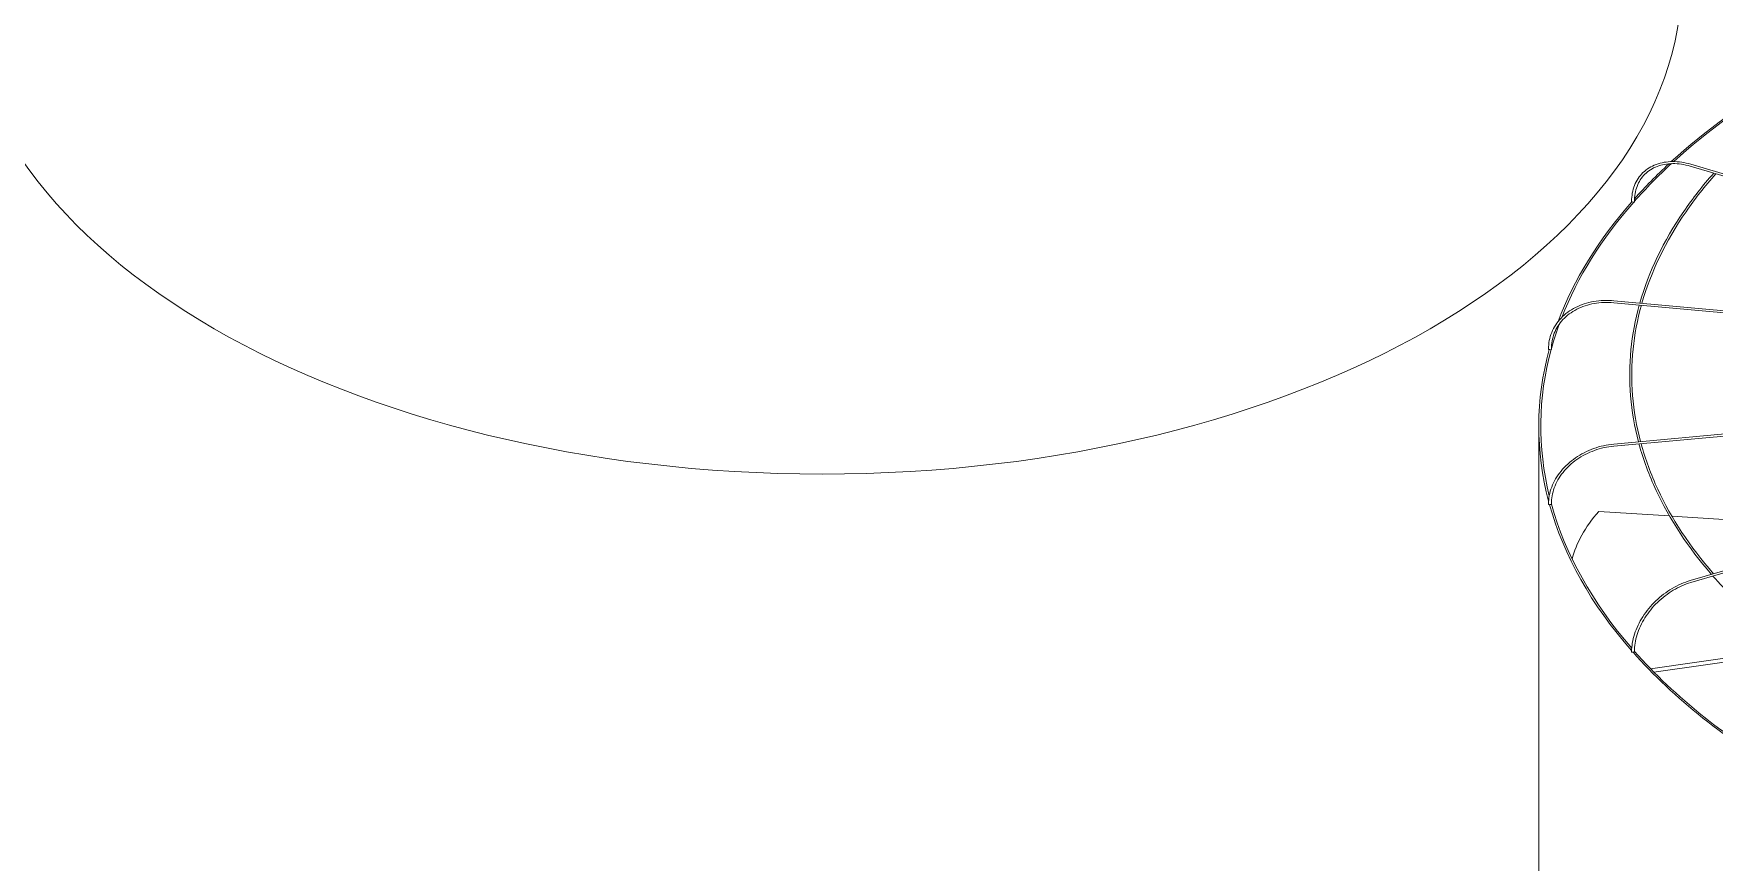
# Model space of a CAD drawing. Header units: millimetres. Extents: x -312439 to 477422, y -331570 to 212570.
# Drawn here: x -171475 to -169425, y -86880 to -85869 of the extents above; entities that cross this region are included whole.
import ezdxf

# ---------------------------------------------------------------- set-up
doc = ezdxf.new("R2010")
doc.units = ezdxf.units.MM

msp = doc.modelspace()

# ---------------------------------------------------------------- linework, layer by layer
at = {"color": 3, "linetype": 'Continuous', "lineweight": 0, "extrusion": (-1.11022e-16, 0.816497, 0.57735)}
for p, q in [((-169454.672, -86030.796), (-168687.047, -86256.612)), ((-168685.411, -86254.54), (-169453.981, -86028.446)), ((-169548.099, -86197.267), (-168695.245, -86275.254)), ((-169547.876, -86194.827), (-168694.788, -86272.836)), ((-169548.099, -86369.818), (-168694.441, -86291.756)), ((-169547.876, -86372.257), (-168693.718, -86294.15)), ((-169454.672, -86536.288), (-168684.491, -86309.721)), ((-168682.653, -86311.733), (-169453.981, -86538.638)), ((-169639.497, -86911.013), (-169639.497, -86348.125)), ((-169480.152, -86457.445), (-169566.314, -86451.95)), ((-169238.955, -86472.83), (-169477.21, -86457.633)), ((-169503.087, -86643.864), (-169329.713, -86619.216)), ((-169324.36, -86623.136), (-169499.056, -86647.972))]:
    msp.add_line(p, q, dxfattribs=at)
at = {"color": 3, "linetype": 'Continuous', "lineweight": 0}
for centre, major_axis, ratio, start_param, end_param in [((-170513.583, -85800.853), (-1048.768, 0), 0.57735027, 0, 3.14159265), ((-168590.729, -86348.125), (-1048.768, 0), 0.57735027, 5.49938311, 5.72060344), ((-168590.729, -86348.125), (-1046.319, 0), 0.57735027, 5.49937067, 5.71908805), ((-168590.729, -86348.125), (-1046.319, 0), 0.57735027, 5.72402786, 5.81143896), ((-168590.729, -86348.125), (-1048.768, 0), 0.57735027, 5.72583618, 5.80677108), ((-168590.729, -86348.125), (-1048.768, 0), 0.57735027, 5.81359811, 6.07011802), ((-168590.729, -86348.125), (-1046.319, 0), 0.57735027, 5.81336511, 6.06128621), ((-169525.076, -86073.641), (1.225, 0), 0.57735027, 3.14159265, 4.76471425), ((-169523.984, -86073.962), (1.225, 0.021), 0.57151893, 4.23145457, 5.8022509), ((-169523.984, -86073.962), (1.225, 0.021), 0.57151893, 5.8022509, 6.28318531), ((-168590.729, -86348.125), (-1046.319, 0), 0.57735027, 6.07532621, 6.12502314), ((-168590.729, -86348.125), (-1048.768, 0), 0.57735027, 6.12772105, 6.43448057), ((-168590.729, -86348.125), (-1046.319, 0), 0.57735027, 6.1272654, 6.42392093), ((-169626.413, -86253.708), (1.225, 0), 0.57735027, 3.14159265, 5.07887352), ((-169625.204, -86253.819), (1.225, 0.023), 0.57529521, 4.54449158, 6.11528791), ((-169625.204, -86253.819), (1.225, 0.023), 0.57529521, 6.11528791, 6.28318531), ((-169626.413, -86443.042), (1.225, 0), 0.57735027, 3.14159265, 5.39303278), ((-168590.729, -86348.125), (-1048.768, 0), 0.57735027, 0.1585854, 0.46892864), ((-169625.204, -86442.931), (1.225, 0.023), 0.57926583, 4.8585762, 6.28318531), ((-168590.729, -86348.125), (-1046.319, 0), 0.57735027, 0.15790655, 0.46457773), ((-168590.824, -86514.169), (-1010.701, -20.593), 0.30331876, 6.01219977, 6.20271663), ((-169525.076, -86623.109), (1.225, 0), 0.57735027, 3.14159265, 5.70719205), ((-168590.729, -86348.125), (-1048.768, 0), 0.57735027, 0.4725868, 0.78374969), ((-169523.984, -86622.788), (1.225, 0.021), 0.58304212, 5.17373692, 6.28318531), ((-168590.729, -86348.125), (-1046.319, 0), 0.57735027, 0.47175253, 0.78145685)]:
    msp.add_ellipse(centre, major_axis=major_axis, ratio=ratio, start_param=start_param, end_param=end_param, dxfattribs=at)
for points, knots in [([(-169526.3, -86073.641), (-169526.3, -86066.712), (-169525.103, -86060.113), (-169520.401, -86048.236), (-169516.896, -86042.962), (-169507.934, -86034.294), (-169502.48, -86030.904), (-169490.197, -86026.339), (-169483.37, -86025.164), (-169469.017, -86025.112), (-169461.494, -86026.236), (-169453.981, -86028.446)], [4.71238898, 4.71238898, 4.71238898, 4.71238898, 5.02654825, 5.02654825, 5.34070751, 5.34070751, 5.65486678, 5.65486678, 5.96902604, 5.96902604, 6.28318531, 6.28318531, 6.28318531, 6.28318531]), ([(-169454.672, -86030.796), (-169461.935, -86028.659), (-169469.184, -86027.592), (-169482.921, -86027.685), (-169489.406, -86028.844), (-169500.974, -86033.244), (-169506.056, -86036.482), (-169514.353, -86044.714), (-169517.57, -86049.709), (-169521.83, -86061), (-169522.872, -86067.297), (-169522.76, -86073.941)], [0, 0, 0, 0, 0.31726804, 0.31726804, 0.63453608, 0.63453608, 0.95180412, 0.95180412, 1.26907216, 1.26907216, 1.5863402, 1.5863402, 1.5863402, 1.5863402]), ([(-169426.113, -86039.197), (-169439.6, -86054.47), (-169451.834, -86070.114), (-169487.39, -86122.023), (-169505.342, -86159.529), (-169516.191, -86197.725)], [5.026267439, 5.026267439, 5.026267439, 5.026267439, 5.121193451, 5.121193451, 5.33524268, 5.33524268, 5.33524268, 5.33524268]), ([(-169423.518, -86039.961), (-169436.903, -86055.051), (-169449.053, -86070.503), (-169484.739, -86122.239), (-169502.805, -86159.762), (-169513.709, -86197.952)], [5.024480731, 5.024480731, 5.024480731, 5.024480731, 5.118801023, 5.118801023, 5.334410373, 5.334410373, 5.334410373, 5.334410373]), ([(-169627.638, -86253.708), (-169627.638, -86246.764), (-169626.307, -86239.934), (-169621.111, -86227.191), (-169617.249, -86221.281), (-169607.392, -86210.967), (-169601.4, -86206.564), (-169587.882, -86199.681), (-169580.359, -86197.201), (-169564.513, -86194.394), (-169556.193, -86194.067), (-169547.876, -86194.827)], [4.71238898, 4.71238898, 4.71238898, 4.71238898, 5.02654825, 5.02654825, 5.34070751, 5.34070751, 5.65486678, 5.65486678, 5.96902604, 5.96902604, 6.28318531, 6.28318531, 6.28318531, 6.28318531]), ([(-169548.099, -86197.267), (-169556.16, -86196.529), (-169564.216, -86196.859), (-169579.509, -86199.612), (-169586.743, -86202.034), (-169599.666, -86208.716), (-169605.353, -86212.974), (-169614.628, -86222.888), (-169618.214, -86228.543), (-169622.952, -86240.694), (-169624.103, -86247.189), (-169623.979, -86253.796)], [0, 0, 0, 0, 0.31726804, 0.31726804, 0.63453608, 0.63453608, 0.95180412, 0.95180412, 1.26907216, 1.26907216, 1.5863402, 1.5863402, 1.5863402, 1.5863402]), ([(-169516.863, -86200.123), (-169521.86, -86218.225), (-169525.268, -86236.476), (-169530.752, -86292.256), (-169527.675, -86329.956), (-169517.909, -86367.057)], [5.339721085, 5.339721085, 5.339721085, 5.339721085, 5.441089183, 5.441089183, 5.648615479, 5.648615479, 5.648615479, 5.648615479]), ([(-169514.384, -86200.35), (-169519.301, -86218.071), (-169522.683, -86235.931), (-169528.362, -86291.549), (-169525.316, -86329.484), (-169515.435, -86366.831)], [5.338921526, 5.338921526, 5.338921526, 5.338921526, 5.438899176, 5.438899176, 5.64936187, 5.64936187, 5.64936187, 5.64936187]), ([(-169627.638, -86443.042), (-169627.638, -86436.097), (-169626.307, -86429.041), (-169621.133, -86415.402), (-169617.29, -86408.82), (-169607.481, -86396.763), (-169601.516, -86391.288), (-169588.048, -86381.967), (-169580.546, -86378.122), (-169564.729, -86372.427), (-169556.416, -86370.578), (-169548.099, -86369.818)], [4.71238898, 4.71238898, 4.71238898, 4.71238898, 5.02654825, 5.02654825, 5.34070751, 5.34070751, 5.65486678, 5.65486678, 5.96902604, 5.96902604, 6.28318531, 6.28318531, 6.28318531, 6.28318531]), ([(-169517.267, -86369.458), (-169512.074, -86388.608), (-169505.102, -86407.594), (-169479.944, -86461.652), (-169457.283, -86496.016), (-169428.882, -86528.701)], [5.653093793, 5.653093793, 5.653093793, 5.653093793, 5.7602846, 5.7602846, 5.96276906, 5.96276906, 5.96276906, 5.96276906]), ([(-169514.79, -86369.232), (-169509.675, -86387.999), (-169502.837, -86406.614), (-169477.816, -86460.499), (-169454.989, -86495.064), (-169426.296, -86527.941)], [5.653873117, 5.653873117, 5.653873117, 5.653873117, 5.75970856, 5.75970856, 5.964525032, 5.964525032, 5.964525032, 5.964525032]), ([(-169547.876, -86372.257), (-169555.937, -86372.994), (-169564.001, -86374.798), (-169579.323, -86380.358), (-169586.578, -86384.114), (-169599.551, -86393.194), (-169605.267, -86398.517), (-169614.589, -86410.188), (-169618.195, -86416.533), (-169622.952, -86429.603), (-169624.103, -86436.326), (-169623.979, -86442.908)], [0, 0, 0, 0, 0.31726804, 0.31726804, 0.63453608, 0.63453608, 0.95180412, 0.95180412, 1.26907216, 1.26907216, 1.5863402, 1.5863402, 1.5863402, 1.5863402]), ([(-169427.107, -86530.733), (-169411.133, -86548.926), (-169393.381, -86566.594), (-169339.944, -86613.465), (-169300.805, -86641.346), (-169257.31, -86666.729)], [5.966968174, 5.966968174, 5.966968174, 5.966968174, 6.07991547, 6.07991547, 6.277817313, 6.277817313, 6.277817313, 6.277817313]), ([(-169526.3, -86623.109), (-169526.3, -86616.179), (-169525.104, -86608.921), (-169520.454, -86594.441), (-169517.003, -86587.221), (-169508.185, -86573.506), (-169502.821, -86567.014), (-169490.699, -86555.376), (-169483.942, -86550.234), (-169469.684, -86541.794), (-169462.185, -86538.498), (-169454.672, -86536.288)], [4.71238898, 4.71238898, 4.71238898, 4.71238898, 5.02654825, 5.02654825, 5.34070751, 5.34070751, 5.65486678, 5.65486678, 5.96902604, 5.96902604, 6.28318531, 6.28318531, 6.28318531, 6.28318531]), ([(-169453.981, -86538.638), (-169461.244, -86540.775), (-169468.518, -86543.98), (-169482.351, -86552.211), (-169488.907, -86557.237), (-169500.639, -86568.601), (-169505.811, -86574.938), (-169514.253, -86588.28), (-169517.521, -86595.283), (-169521.83, -86609.241), (-169522.872, -86616.192), (-169522.76, -86622.767)], [6.28318531, 6.28318531, 6.28318531, 6.28318531, 6.60045335, 6.60045335, 6.91772139, 6.91772139, 7.23498943, 7.23498943, 7.55225747, 7.55225747, 7.86952551, 7.86952551, 7.86952551, 7.86952551])]:
    msp.add_open_spline(points, degree=3, knots=knots, dxfattribs=at)

doc.saveas('drawing.dxf')
